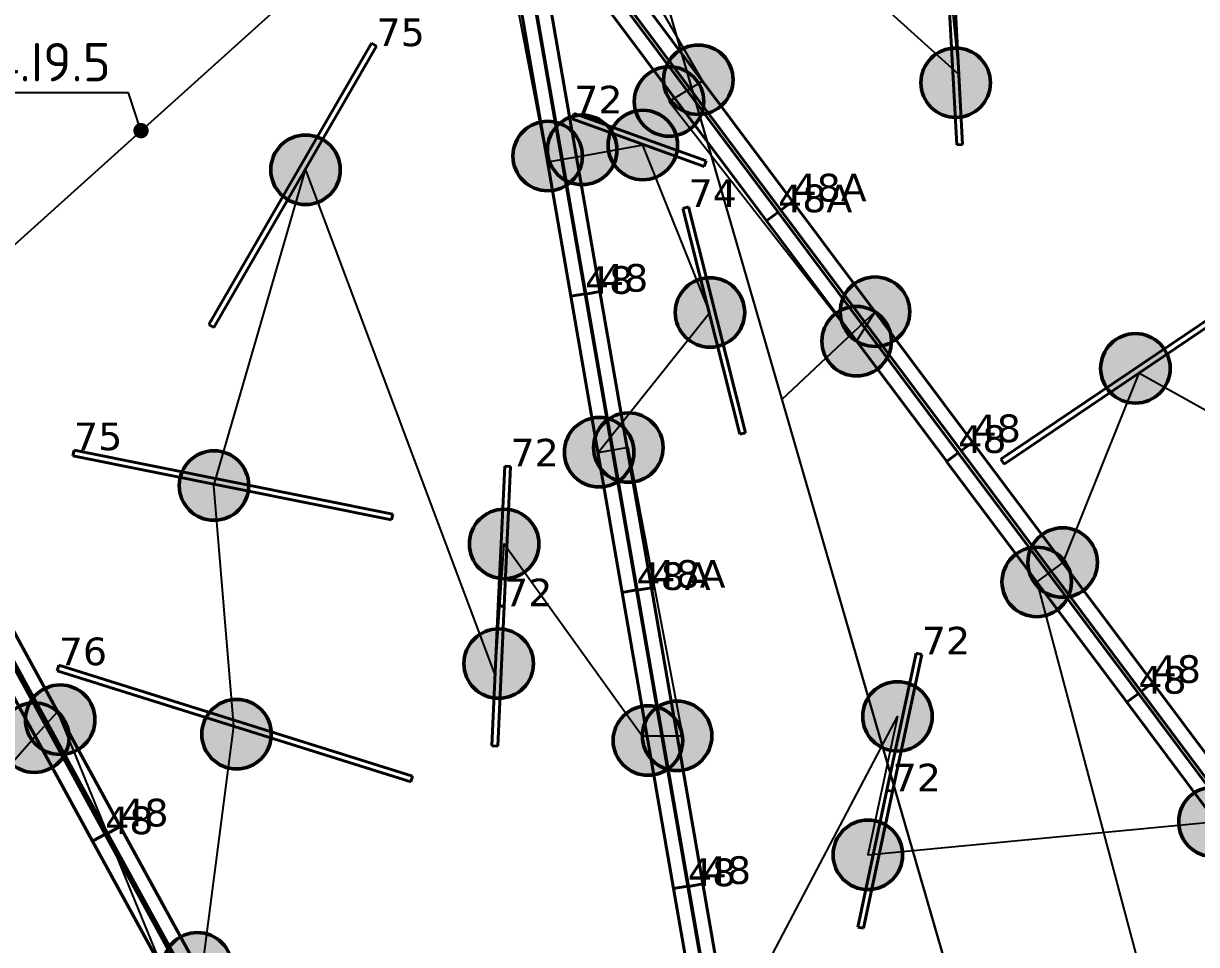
# Model space of a CAD drawing. Header units: millimetres. Extents: x -243740 to 150609, y -473655 to -165121.
# Drawn here: x 13362 to 20998, y -332761 to -326761 of the extents above; entities that cross this region are included whole.
import ezdxf
from ezdxf import colors
from ezdxf.entities.mleader import LeaderData, LeaderLine
from ezdxf.math import Vec2, Vec3

# ---------------------------------------------------------------- set-up
doc = ezdxf.new("R2010")
doc.units = ezdxf.units.MM
for name, color, linetype in [('_HMI', 6, 'Continuous'), ('_Гр.ЩД-1C.10.4.I9.2', 6, 'Continuous'), ('_Гр.ЩД-1C.10.4.I9.4', 6, 'Continuous'), ('_Гр.ЩД-1C.10.4.I9.5', 6, 'Continuous'), ('_Гр.ЩД-1C.10.4.I9.7', 6, 'Continuous'), ('_Гр.ЩД-1C.10.4.I9.8', 6, 'Continuous')]:
    doc.layers.add(name, color=color, linetype=linetype)
for name, color, linetype, lineweight in [('_освещение_dali', 3, 'Continuous', 50), ('DLX_FL1_LUM 122', 1, 'Continuous', 40), ('DLX_FL1_LUM 222', 5, 'Continuous', 40), ('DLX_LUM 12', 5, 'Continuous', 40), ('DLX_LUM 14', 5, 'Continuous', 40), ('DLX_LUM 17', 5, 'Continuous', 40), ('DLX_LUM 9', 5, 'Continuous', 40)]:
    doc.layers.add(name, color=color, linetype=linetype, lineweight=lineweight)
doc.styles.add('ISOCPEUR', font='isocpeur.ttf')
doc.styles.add('TableTextStyle', font='')
doc.styles.get('TableTextStyle').set_extended_font_data('VERDANA.TTF')
doc.linetypes.add('Truba', pattern='A,3e-05,[4,MSH_7,S=1,R=0,X=0,Y=0],-3.022072', length=3.022102)

# ---------------------------------------------------------------- blocks, each defined once
blk = doc.blocks.new('A$Caabd1818')
at = {"layer": 'DLX_FL1_LUM 122'}
for points in [[(14323.2, 69545.2, 0), (14398.5, 69601.5, 0)], [(14398.5, 69601.5, 0), (14323.2, 69545.2, 0)], [(14398.5, 69601.5, 0), (14323.2, 69545.2, 0)], [(14323.2, 69545.2, 0), (14398.5, 69601.5, 0)], [(14398.5, 69601.5, 0), (14398.5, 69601.5, 0)], [(14398.5, 69601.5, 0), (15570.9, 68033.4, 0)], [(15570.9, 68033.4, 0), (14398.5, 69601.5, 0)], [(14398.5, 69601.5, 0), (14398.5, 69601.5, 0)], [(15570.9, 68033.4, 0), (14398.5, 69601.5, 0)], [(14398.5, 69601.5, 0), (15570.9, 68033.4, 0)], [(14229.5, 69475.2, 0), (14304.7, 69531.5, 0)], [(14304.7, 69531.5, 0), (14229.5, 69475.2, 0)], [(14304.7, 69531.5, 0), (14229.5, 69475.2, 0)], [(14229.5, 69475.2, 0), (14304.7, 69531.5, 0)], [(14304.7, 69531.5, 0), (14304.7, 69531.5, 0)], [(14304.7, 69531.5, 0), (15477.2, 67963.3, 0)], [(15477.2, 67963.3, 0), (14304.7, 69531.5, 0)], [(14304.7, 69531.5, 0), (14304.7, 69531.5, 0)], [(15477.2, 67963.3, 0), (14304.7, 69531.5, 0)], [(14304.7, 69531.5, 0), (15477.2, 67963.3, 0)], [(15495.6, 67977.1, 0), (14323.2, 69545.2, 0)], [(14323.2, 69545.2, 0), (14323.2, 69545.2, 0)], [(14323.2, 69545.2, 0), (15495.6, 67977.1, 0)], [(14323.2, 69545.2, 0), (14323.2, 69545.2, 0)], [(14323.2, 69545.2, 0), (15495.6, 67977.1, 0)], [(15495.6, 67977.1, 0), (14323.2, 69545.2, 0)], [(15401.9, 67907, 0), (14229.5, 69475.2, 0)], [(14229.5, 69475.2, 0), (14229.5, 69475.2, 0)], [(14229.5, 69475.2, 0), (15401.9, 67907, 0)], [(14229.5, 69475.2, 0), (14229.5, 69475.2, 0)], [(14229.5, 69475.2, 0), (15401.9, 67907, 0)], [(15401.9, 67907, 0), (14229.5, 69475.2, 0)], [(15477.2, 67963.3, 0), (15401.9, 67907, 0)], [(15401.9, 67907, 0), (15477.2, 67963.3, 0)], [(15401.9, 67907, 0), (15477.2, 67963.3, 0)], [(15477.2, 67963.3, 0), (15401.9, 67907, 0)], [(15477.2, 67963.3, 0), (15477.2, 67963.3, 0)], [(15477.2, 67963.3, 0), (15477.2, 67963.3, 0)], [(15570.9, 68033.4, 0), (15495.6, 67977.1, 0)], [(15495.6, 67977.1, 0), (15570.9, 68033.4, 0)], [(15495.6, 67977.1, 0), (15570.9, 68033.4, 0)], [(15570.9, 68033.4, 0), (15495.6, 67977.1, 0)], [(15495.6, 67977.1, 0), (15495.6, 67977.1, 0)], [(15495.6, 67977.1, 0), (15495.6, 67977.1, 0)], [(15570.9, 68033.4, 0), (15570.9, 68033.4, 0)], [(15570.9, 68033.4, 0), (15570.9, 68033.4, 0)], [(15401.9, 67907, 0), (15401.9, 67907, 0)], [(15401.9, 67907, 0), (15401.9, 67907, 0)], [(13289.8, 67054.6, 0), (13382.4, 67070.7, 0)], [(13382.4, 67070.7, 0), (13289.8, 67054.6, 0)], [(13382.4, 67070.7, 0), (13289.8, 67054.6, 0)], [(13289.8, 67054.6, 0), (13382.4, 67070.7, 0)], [(13624.6, 65125.5, 0), (13289.8, 67054.6, 0)], [(13289.8, 67054.6, 0), (13289.8, 67054.6, 0)], [(13289.8, 67054.6, 0), (13624.6, 65125.5, 0)], [(13289.8, 67054.6, 0), (13289.8, 67054.6, 0)], [(13289.8, 67054.6, 0), (13624.6, 65125.5, 0)], [(13624.6, 65125.5, 0), (13289.8, 67054.6, 0)], [(13382.4, 67070.7, 0), (13382.4, 67070.7, 0)], [(13382.4, 67070.7, 0), (13717.2, 65141.5, 0)], [(13717.2, 65141.5, 0), (13382.4, 67070.7, 0)], [(13382.4, 67070.7, 0), (13382.4, 67070.7, 0)], [(13717.2, 65141.5, 0), (13382.4, 67070.7, 0)], [(13382.4, 67070.7, 0), (13717.2, 65141.5, 0)], [(13387.1, 67068.8, 0), (13479.8, 67084.9, 0)], [(13479.8, 67084.9, 0), (13387.1, 67068.8, 0)], [(13479.8, 67084.9, 0), (13387.1, 67068.8, 0)], [(13387.1, 67068.8, 0), (13479.8, 67084.9, 0)], [(13721.9, 65139.6, 0), (13387.1, 67068.8, 0)], [(13387.1, 67068.8, 0), (13387.1, 67068.8, 0)], [(13387.1, 67068.8, 0), (13721.9, 65139.6, 0)], [(13387.1, 67068.8, 0), (13387.1, 67068.8, 0)], [(13387.1, 67068.8, 0), (13721.9, 65139.6, 0)], [(13721.9, 65139.6, 0), (13387.1, 67068.8, 0)], [(13479.8, 67084.9, 0), (13479.8, 67084.9, 0)], [(13479.8, 67084.9, 0), (13814.5, 65155.7, 0)], [(13814.5, 65155.7, 0), (13479.8, 67084.9, 0)], [(13479.8, 67084.9, 0), (13479.8, 67084.9, 0)], [(13814.5, 65155.7, 0), (13479.8, 67084.9, 0)], [(13479.8, 67084.9, 0), (13814.5, 65155.7, 0)], [(13717.2, 65141.5, 0), (13624.6, 65125.5, 0)], [(13624.6, 65125.5, 0), (13717.2, 65141.5, 0)], [(13624.6, 65125.5, 0), (13717.2, 65141.5, 0)], [(13717.2, 65141.5, 0), (13624.6, 65125.5, 0)], [(13717.2, 65141.5, 0), (13717.2, 65141.5, 0)], [(13717.2, 65141.5, 0), (13717.2, 65141.5, 0)], [(13814.5, 65155.7, 0), (13721.9, 65139.6, 0)], [(13721.9, 65139.6, 0), (13814.5, 65155.7, 0)], [(13721.9, 65139.6, 0), (13814.5, 65155.7, 0)], [(13814.5, 65155.7, 0), (13721.9, 65139.6, 0)], [(13721.9, 65139.6, 0), (13721.9, 65139.6, 0)], [(13721.9, 65139.6, 0), (13721.9, 65139.6, 0)], [(13814.5, 65155.7, 0), (13814.5, 65155.7, 0)], [(13814.5, 65155.7, 0), (13814.5, 65155.7, 0)], [(13624.6, 65125.5, 0), (13624.6, 65125.5, 0)], [(13624.6, 65125.5, 0), (13624.6, 65125.5, 0)]]:
    blk.add_polyline3d(points, dxfattribs=at)
at = {"layer": 'DLX_FL1_LUM 222'}
for points in [[(13226.1, 71169.6, 0), (14398.5, 69601.4, 0)], [(14398.5, 69601.4, 0), (13226.1, 71169.6, 0)], [(14398.5, 69601.4, 0), (13226.1, 71169.6, 0)], [(13226.1, 71169.6, 0), (14398.5, 69601.4, 0)], [(13132.3, 71099.5, 0), (14304.8, 69531.4, 0)], [(14304.8, 69531.4, 0), (13132.3, 71099.5, 0)], [(14304.8, 69531.4, 0), (13132.3, 71099.5, 0)], [(13132.3, 71099.5, 0), (14304.8, 69531.4, 0)], [(14323.3, 69545.1, 0), (13150.8, 71113.3, 0)], [(13150.8, 71113.3, 0), (14323.3, 69545.1, 0)], [(13150.8, 71113.3, 0), (14323.3, 69545.1, 0)], [(14323.3, 69545.1, 0), (13150.8, 71113.3, 0)], [(14229.5, 69475.1, 0), (13057.1, 71043.2, 0)], [(13057.1, 71043.2, 0), (14229.5, 69475.1, 0)], [(13057.1, 71043.2, 0), (14229.5, 69475.1, 0)], [(14229.5, 69475.1, 0), (13057.1, 71043.2, 0)], [(12810.3, 70942.9, 0), (13145, 69013.8, 0)], [(13145, 69013.8, 0), (12810.3, 70942.9, 0)], [(13145, 69013.8, 0), (12810.3, 70942.9, 0)], [(12810.3, 70942.9, 0), (13145, 69013.8, 0)], [(12955.1, 68983.5, 0), (12620.3, 70912.7, 0)], [(12620.3, 70912.7, 0), (12955.1, 68983.5, 0)], [(12620.3, 70912.7, 0), (12955.1, 68983.5, 0)], [(12955.1, 68983.5, 0), (12620.3, 70912.7, 0)], [(12712.9, 70928.8, 0), (13047.7, 68999.6, 0)], [(13047.7, 68999.6, 0), (12712.9, 70928.8, 0)], [(13047.7, 68999.6, 0), (12712.9, 70928.8, 0)], [(12712.9, 70928.8, 0), (13047.7, 68999.6, 0)], [(13052.4, 68997.7, 0), (12717.6, 70926.9, 0)], [(12717.6, 70926.9, 0), (13052.4, 68997.7, 0)], [(12717.6, 70926.9, 0), (13052.4, 68997.7, 0)], [(13052.4, 68997.7, 0), (12717.6, 70926.9, 0)], [(14398.5, 69601.4, 0), (14323.3, 69545.1, 0)], [(14323.3, 69545.1, 0), (14398.5, 69601.4, 0)], [(14323.3, 69545.1, 0), (14398.5, 69601.4, 0)], [(14398.5, 69601.4, 0), (14323.3, 69545.1, 0)], [(14398.5, 69601.4, 0), (14398.5, 69601.4, 0)], [(14398.5, 69601.4, 0), (14398.5, 69601.4, 0)], [(14304.8, 69531.4, 0), (14229.5, 69475.1, 0)], [(14229.5, 69475.1, 0), (14304.8, 69531.4, 0)], [(14229.5, 69475.1, 0), (14304.8, 69531.4, 0)], [(14304.8, 69531.4, 0), (14229.5, 69475.1, 0)], [(14304.8, 69531.4, 0), (14304.8, 69531.4, 0)], [(14304.8, 69531.4, 0), (14304.8, 69531.4, 0)], [(14323.3, 69545.1, 0), (14323.3, 69545.1, 0)], [(14323.3, 69545.1, 0), (14323.3, 69545.1, 0)], [(14229.5, 69475.1, 0), (14229.5, 69475.1, 0)], [(14229.5, 69475.1, 0), (14229.5, 69475.1, 0)], [(12955, 68983.7, 0), (13047.7, 68999.7, 0)], [(13047.7, 68999.7, 0), (12955, 68983.7, 0)], [(13047.7, 68999.7, 0), (12955, 68983.7, 0)], [(12955, 68983.7, 0), (13047.7, 68999.7, 0)], [(13289.8, 67054.5, 0), (12955, 68983.7, 0)], [(12955, 68983.7, 0), (12955, 68983.7, 0)], [(12955, 68983.7, 0), (13289.8, 67054.5, 0)], [(12955, 68983.7, 0), (12955, 68983.7, 0)], [(12955, 68983.7, 0), (13289.8, 67054.5, 0)], [(13289.8, 67054.5, 0), (12955, 68983.7, 0)], [(13047.7, 68999.6, 0), (12955.1, 68983.5, 0)], [(12955.1, 68983.5, 0), (13047.7, 68999.6, 0)], [(12955.1, 68983.5, 0), (13047.7, 68999.6, 0)], [(13047.7, 68999.6, 0), (12955.1, 68983.5, 0)], [(12955.1, 68983.5, 0), (12955.1, 68983.5, 0)], [(12955.1, 68983.5, 0), (12955.1, 68983.5, 0)], [(13047.7, 68999.7, 0), (13047.7, 68999.7, 0)], [(13047.7, 68999.7, 0), (13382.4, 67070.6, 0)], [(13382.4, 67070.6, 0), (13047.7, 68999.7, 0)], [(13047.7, 68999.7, 0), (13047.7, 68999.7, 0)], [(13382.4, 67070.6, 0), (13047.7, 68999.7, 0)], [(13047.7, 68999.7, 0), (13382.4, 67070.6, 0)], [(13047.7, 68999.6, 0), (13047.7, 68999.6, 0)], [(13047.7, 68999.6, 0), (13047.7, 68999.6, 0)], [(13052.4, 68997.8, 0), (13145, 69013.9, 0)], [(13145, 69013.9, 0), (13052.4, 68997.8, 0)], [(13145, 69013.9, 0), (13052.4, 68997.8, 0)], [(13052.4, 68997.8, 0), (13145, 69013.9, 0)], [(13145, 69013.8, 0), (13052.4, 68997.7, 0)], [(13052.4, 68997.7, 0), (13145, 69013.8, 0)], [(13052.4, 68997.7, 0), (13145, 69013.8, 0)], [(13145, 69013.8, 0), (13052.4, 68997.7, 0)], [(13387.2, 67068.7, 0), (13052.4, 68997.8, 0)], [(13052.4, 68997.8, 0), (13052.4, 68997.8, 0)], [(13052.4, 68997.8, 0), (13387.2, 67068.7, 0)], [(13052.4, 68997.8, 0), (13052.4, 68997.8, 0)], [(13052.4, 68997.8, 0), (13387.2, 67068.7, 0)], [(13387.2, 67068.7, 0), (13052.4, 68997.8, 0)], [(13052.4, 68997.7, 0), (13052.4, 68997.7, 0)], [(13052.4, 68997.7, 0), (13052.4, 68997.7, 0)], [(13145, 69013.9, 0), (13145, 69013.9, 0)], [(13145, 69013.9, 0), (13479.8, 67084.7, 0)], [(13479.8, 67084.7, 0), (13145, 69013.9, 0)], [(13145, 69013.9, 0), (13145, 69013.9, 0)], [(13479.8, 67084.7, 0), (13145, 69013.9, 0)], [(13145, 69013.9, 0), (13479.8, 67084.7, 0)], [(13145, 69013.8, 0), (13145, 69013.8, 0)], [(13145, 69013.8, 0), (13145, 69013.8, 0)], [(15401.8, 67907.2, 0), (15477.1, 67963.5, 0)], [(15477.1, 67963.5, 0), (15401.8, 67907.2, 0)], [(15477.1, 67963.5, 0), (15401.8, 67907.2, 0)], [(15401.8, 67907.2, 0), (15477.1, 67963.5, 0)], [(15477.1, 67963.5, 0), (15477.1, 67963.5, 0)], [(15477.1, 67963.5, 0), (16649.6, 66395.3, 0)], [(16649.6, 66395.3, 0), (15477.1, 67963.5, 0)], [(15477.1, 67963.5, 0), (15477.1, 67963.5, 0)], [(16649.6, 66395.3, 0), (15477.1, 67963.5, 0)], [(15477.1, 67963.5, 0), (16649.6, 66395.3, 0)], [(15495.6, 67977.2, 0), (15570.9, 68033.5, 0)], [(15570.9, 68033.5, 0), (15495.6, 67977.2, 0)], [(15570.9, 68033.5, 0), (15495.6, 67977.2, 0)], [(15495.6, 67977.2, 0), (15570.9, 68033.5, 0)], [(16668, 66409.1, 0), (15495.6, 67977.2, 0)], [(15495.6, 67977.2, 0), (15495.6, 67977.2, 0)], [(15495.6, 67977.2, 0), (16668, 66409.1, 0)], [(15495.6, 67977.2, 0), (15495.6, 67977.2, 0)], [(15495.6, 67977.2, 0), (16668, 66409.1, 0)], [(16668, 66409.1, 0), (15495.6, 67977.2, 0)], [(15570.9, 68033.5, 0), (15570.9, 68033.5, 0)], [(15570.9, 68033.5, 0), (16743.3, 66465.4, 0)], [(16743.3, 66465.4, 0), (15570.9, 68033.5, 0)], [(15570.9, 68033.5, 0), (15570.9, 68033.5, 0)], [(16743.3, 66465.4, 0), (15570.9, 68033.5, 0)], [(15570.9, 68033.5, 0), (16743.3, 66465.4, 0)], [(16574.3, 66339, 0), (15401.8, 67907.2, 0)], [(15401.8, 67907.2, 0), (15401.8, 67907.2, 0)], [(15401.8, 67907.2, 0), (16574.3, 66339, 0)], [(15401.8, 67907.2, 0), (15401.8, 67907.2, 0)], [(15401.8, 67907.2, 0), (16574.3, 66339, 0)], [(16574.3, 66339, 0), (15401.8, 67907.2, 0)], [(8985.5, 67198.1, 0), (9924.5, 65480, 0)], [(9924.5, 65480, 0), (8985.5, 67198.1, 0)], [(9924.5, 65480, 0), (8985.5, 67198.1, 0)], [(8985.5, 67198.1, 0), (9924.5, 65480, 0)], [(9940.1, 65485.2, 0), (9001.1, 67203.3, 0)], [(9001.1, 67203.3, 0), (9940.1, 65485.2, 0)], [(9001.1, 67203.3, 0), (9940.1, 65485.2, 0)], [(9940.1, 65485.2, 0), (9001.1, 67203.3, 0)], [(9083.6, 67248.4, 0), (10022.6, 65530.3, 0)], [(10022.6, 65530.3, 0), (9083.6, 67248.4, 0)], [(10022.6, 65530.3, 0), (9083.6, 67248.4, 0)], [(9083.6, 67248.4, 0), (10022.6, 65530.3, 0)], [(9842, 65434.9, 0), (8903, 67153, 0)], [(8903, 67153, 0), (9842, 65434.9, 0)], [(8903, 67153, 0), (9842, 65434.9, 0)], [(9842, 65434.9, 0), (8903, 67153, 0)], [(13382.4, 67070.6, 0), (13289.8, 67054.5, 0)], [(13289.8, 67054.5, 0), (13382.4, 67070.6, 0)], [(13289.8, 67054.5, 0), (13382.4, 67070.6, 0)], [(13382.4, 67070.6, 0), (13289.8, 67054.5, 0)], [(13289.8, 67054.5, 0), (13289.8, 67054.5, 0)], [(13289.8, 67054.5, 0), (13289.8, 67054.5, 0)], [(13382.4, 67070.6, 0), (13382.4, 67070.6, 0)], [(13382.4, 67070.6, 0), (13382.4, 67070.6, 0)], [(13479.8, 67084.7, 0), (13387.2, 67068.7, 0)], [(13387.2, 67068.7, 0), (13479.8, 67084.7, 0)], [(13387.2, 67068.7, 0), (13479.8, 67084.7, 0)], [(13479.8, 67084.7, 0), (13387.2, 67068.7, 0)], [(13387.2, 67068.7, 0), (13387.2, 67068.7, 0)], [(13387.2, 67068.7, 0), (13387.2, 67068.7, 0)], [(13479.8, 67084.7, 0), (13479.8, 67084.7, 0)], [(13479.8, 67084.7, 0), (13479.8, 67084.7, 0)], [(16668, 66409.2, 0), (16743.2, 66465.5, 0)], [(16743.2, 66465.5, 0), (16668, 66409.2, 0)], [(16743.2, 66465.5, 0), (16668, 66409.2, 0)], [(16668, 66409.2, 0), (16743.2, 66465.5, 0)], [(16743.3, 66465.4, 0), (16668, 66409.1, 0)], [(16668, 66409.1, 0), (16743.3, 66465.4, 0)], [(16668, 66409.1, 0), (16743.3, 66465.4, 0)], [(16743.3, 66465.4, 0), (16668, 66409.1, 0)], [(16743.2, 66465.5, 0), (16743.2, 66465.5, 0)], [(16743.2, 66465.5, 0), (17915.7, 64897.3, 0)], [(17915.7, 64897.3, 0), (16743.2, 66465.5, 0)], [(16743.2, 66465.5, 0), (16743.2, 66465.5, 0)], [(17915.7, 64897.3, 0), (16743.2, 66465.5, 0)], [(16743.2, 66465.5, 0), (17915.7, 64897.3, 0)], [(16743.3, 66465.4, 0), (16743.3, 66465.4, 0)], [(16743.3, 66465.4, 0), (16743.3, 66465.4, 0)], [(16574.2, 66339.1, 0), (16649.5, 66395.4, 0)], [(16649.5, 66395.4, 0), (16574.2, 66339.1, 0)], [(16649.5, 66395.4, 0), (16574.2, 66339.1, 0)], [(16574.2, 66339.1, 0), (16649.5, 66395.4, 0)], [(16649.6, 66395.3, 0), (16574.3, 66339, 0)], [(16574.3, 66339, 0), (16649.6, 66395.3, 0)], [(16574.3, 66339, 0), (16649.6, 66395.3, 0)], [(16649.6, 66395.3, 0), (16574.3, 66339, 0)], [(16649.5, 66395.4, 0), (16649.5, 66395.4, 0)], [(16649.5, 66395.4, 0), (17822, 64827.3, 0)], [(17822, 64827.3, 0), (16649.5, 66395.4, 0)], [(16649.5, 66395.4, 0), (16649.5, 66395.4, 0)], [(17822, 64827.3, 0), (16649.5, 66395.4, 0)], [(16649.5, 66395.4, 0), (17822, 64827.3, 0)], [(16649.6, 66395.3, 0), (16649.6, 66395.3, 0)], [(16649.6, 66395.3, 0), (16649.6, 66395.3, 0)], [(17840.4, 64841, 0), (16668, 66409.2, 0)], [(16668, 66409.2, 0), (16668, 66409.2, 0)], [(16668, 66409.2, 0), (17840.4, 64841, 0)], [(16668, 66409.2, 0), (16668, 66409.2, 0)], [(16668, 66409.2, 0), (17840.4, 64841, 0)], [(17840.4, 64841, 0), (16668, 66409.2, 0)], [(16668, 66409.1, 0), (16668, 66409.1, 0)], [(16668, 66409.1, 0), (16668, 66409.1, 0)], [(17746.7, 64771, 0), (16574.2, 66339.1, 0)], [(16574.2, 66339.1, 0), (16574.2, 66339.1, 0)], [(16574.2, 66339.1, 0), (17746.7, 64771, 0)], [(16574.2, 66339.1, 0), (16574.2, 66339.1, 0)], [(16574.2, 66339.1, 0), (17746.7, 64771, 0)], [(17746.7, 64771, 0), (16574.2, 66339.1, 0)], [(16574.3, 66339, 0), (16574.3, 66339, 0)], [(16574.3, 66339, 0), (16574.3, 66339, 0)], [(9940, 65485.3, 0), (10022.5, 65530.4, 0)], [(10022.5, 65530.4, 0), (9940, 65485.3, 0)], [(10022.5, 65530.4, 0), (9940, 65485.3, 0)], [(9940, 65485.3, 0), (10022.5, 65530.4, 0)], [(10022.6, 65530.3, 0), (9940.1, 65485.2, 0)], [(9940.1, 65485.2, 0), (10022.6, 65530.3, 0)], [(9940.1, 65485.2, 0), (10022.6, 65530.3, 0)], [(10022.6, 65530.3, 0), (9940.1, 65485.2, 0)], [(10022.5, 65530.4, 0), (10022.5, 65530.4, 0)], [(10022.5, 65530.4, 0), (10961.5, 63812.2, 0)], [(10961.5, 63812.2, 0), (10022.5, 65530.4, 0)], [(10022.5, 65530.4, 0), (10022.5, 65530.4, 0)], [(10961.5, 63812.2, 0), (10022.5, 65530.4, 0)], [(10022.5, 65530.4, 0), (10961.5, 63812.2, 0)], [(10022.6, 65530.3, 0), (10022.6, 65530.3, 0)], [(10022.6, 65530.3, 0), (10022.6, 65530.3, 0)], [(9841.9, 65435, 0), (9924.4, 65480.1, 0)], [(9924.4, 65480.1, 0), (9841.9, 65435, 0)], [(9924.4, 65480.1, 0), (9841.9, 65435, 0)], [(9841.9, 65435, 0), (9924.4, 65480.1, 0)], [(9924.5, 65480, 0), (9842, 65434.9, 0)], [(9842, 65434.9, 0), (9924.5, 65480, 0)], [(9842, 65434.9, 0), (9924.5, 65480, 0)], [(9924.5, 65480, 0), (9842, 65434.9, 0)], [(9924.4, 65480.1, 0), (9924.4, 65480.1, 0)], [(9924.4, 65480.1, 0), (10863.4, 63762, 0)], [(10863.4, 63762, 0), (9924.4, 65480.1, 0)], [(9924.4, 65480.1, 0), (9924.4, 65480.1, 0)], [(10863.4, 63762, 0), (9924.4, 65480.1, 0)], [(9924.4, 65480.1, 0), (10863.4, 63762, 0)], [(9924.5, 65480, 0), (9924.5, 65480, 0)], [(9924.5, 65480, 0), (9924.5, 65480, 0)], [(10879, 63767.2, 0), (9940, 65485.3, 0)], [(9940, 65485.3, 0), (9940, 65485.3, 0)], [(9940, 65485.3, 0), (10879, 63767.2, 0)], [(9940, 65485.3, 0), (9940, 65485.3, 0)], [(9940, 65485.3, 0), (10879, 63767.2, 0)], [(10879, 63767.2, 0), (9940, 65485.3, 0)], [(9940.1, 65485.2, 0), (9940.1, 65485.2, 0)], [(9940.1, 65485.2, 0), (9940.1, 65485.2, 0)], [(10781, 63716.9, 0), (9841.9, 65435, 0)], [(9841.9, 65435, 0), (9841.9, 65435, 0)], [(9841.9, 65435, 0), (10781, 63716.9, 0)], [(9841.9, 65435, 0), (9841.9, 65435, 0)], [(9841.9, 65435, 0), (10781, 63716.9, 0)], [(10781, 63716.9, 0), (9841.9, 65435, 0)], [(9842, 65434.9, 0), (9842, 65434.9, 0)], [(9842, 65434.9, 0), (9842, 65434.9, 0)], [(13624.5, 65125.6, 0), (13717.1, 65141.7, 0)], [(13717.1, 65141.7, 0), (13624.5, 65125.6, 0)], [(13717.1, 65141.7, 0), (13624.5, 65125.6, 0)], [(13624.5, 65125.6, 0), (13717.1, 65141.7, 0)], [(13717.1, 65141.7, 0), (13717.1, 65141.7, 0)], [(13717.1, 65141.7, 0), (14051.9, 63212.5, 0)], [(14051.9, 63212.5, 0), (13717.1, 65141.7, 0)], [(13717.1, 65141.7, 0), (13717.1, 65141.7, 0)], [(14051.9, 63212.5, 0), (13717.1, 65141.7, 0)], [(13717.1, 65141.7, 0), (14051.9, 63212.5, 0)], [(13721.9, 65139.8, 0), (13814.5, 65155.9, 0)], [(13814.5, 65155.9, 0), (13721.9, 65139.8, 0)], [(13814.5, 65155.9, 0), (13721.9, 65139.8, 0)], [(13721.9, 65139.8, 0), (13814.5, 65155.9, 0)], [(14056.7, 63210.6, 0), (13721.9, 65139.8, 0)], [(13721.9, 65139.8, 0), (13721.9, 65139.8, 0)], [(13721.9, 65139.8, 0), (14056.7, 63210.6, 0)], [(13721.9, 65139.8, 0), (13721.9, 65139.8, 0)], [(13721.9, 65139.8, 0), (14056.7, 63210.6, 0)], [(14056.7, 63210.6, 0), (13721.9, 65139.8, 0)], [(13814.5, 65155.9, 0), (13814.5, 65155.9, 0)], [(13814.5, 65155.9, 0), (14149.3, 63226.7, 0)], [(14149.3, 63226.7, 0), (13814.5, 65155.9, 0)], [(13814.5, 65155.9, 0), (13814.5, 65155.9, 0)], [(14149.3, 63226.7, 0), (13814.5, 65155.9, 0)], [(13814.5, 65155.9, 0), (14149.3, 63226.7, 0)], [(13959.3, 63196.5, 0), (13624.5, 65125.6, 0)], [(13624.5, 65125.6, 0), (13624.5, 65125.6, 0)], [(13624.5, 65125.6, 0), (13959.3, 63196.5, 0)], [(13624.5, 65125.6, 0), (13624.5, 65125.6, 0)], [(13624.5, 65125.6, 0), (13959.3, 63196.5, 0)], [(13959.3, 63196.5, 0), (13624.5, 65125.6, 0)]]:
    blk.add_polyline3d(points, dxfattribs=at)
at = {"layer": 'DLX_LUM 12'}
for points in [[(13685.4, 69556, 0), (13722.3, 69565.3, 0)], [(13722.3, 69565.3, 0), (13685.4, 69556, 0)], [(13722.3, 69565.3, 0), (13685.4, 69556, 0)], [(13685.4, 69556, 0), (13722.3, 69565.3, 0)], [(13722.3, 69565.3, 0), (13722.3, 69565.3, 0)], [(13722.3, 69565.3, 0), (14093.1, 68095.3, 0)], [(14093.1, 68095.3, 0), (13722.3, 69565.3, 0)], [(13722.3, 69565.3, 0), (13722.3, 69565.3, 0)], [(14093.1, 68095.3, 0), (13722.3, 69565.3, 0)], [(13722.3, 69565.3, 0), (14093.1, 68095.3, 0)], [(14056.3, 68086, 0), (13685.4, 69556, 0)], [(13685.4, 69556, 0), (13685.4, 69556, 0)], [(13685.4, 69556, 0), (14056.3, 68086, 0)], [(13685.4, 69556, 0), (13685.4, 69556, 0)], [(13685.4, 69556, 0), (14056.3, 68086, 0)], [(14056.3, 68086, 0), (13685.4, 69556, 0)], [(14093.1, 68095.3, 0), (14056.3, 68086, 0)], [(14056.3, 68086, 0), (14093.1, 68095.3, 0)], [(14056.3, 68086, 0), (14093.1, 68095.3, 0)], [(14093.1, 68095.3, 0), (14056.3, 68086, 0)], [(14056.3, 68086, 0), (14056.3, 68086, 0)], [(14056.3, 68086, 0), (14056.3, 68086, 0)], [(14093.1, 68095.3, 0), (14093.1, 68095.3, 0)], [(14093.1, 68095.3, 0), (14093.1, 68095.3, 0)]]:
    blk.add_polyline3d(points, dxfattribs=at)
at = {"layer": 'DLX_LUM 14'}
for points in [[(9610.9, 66544.5, 0), (9622.3, 66580.8, 0)], [(9622.3, 66580.8, 0), (9610.9, 66544.5, 0)], [(9622.3, 66580.8, 0), (9610.9, 66544.5, 0)], [(9610.9, 66544.5, 0), (9622.3, 66580.8, 0)], [(11913.7, 65820.6, 0), (9610.9, 66544.5, 0)], [(9610.9, 66544.5, 0), (9610.9, 66544.5, 0)], [(9610.9, 66544.5, 0), (11913.7, 65820.6, 0)], [(9610.9, 66544.5, 0), (9610.9, 66544.5, 0)], [(9610.9, 66544.5, 0), (11913.7, 65820.6, 0)], [(11913.7, 65820.6, 0), (9610.9, 66544.5, 0)], [(9622.3, 66580.8, 0), (9622.3, 66580.8, 0)], [(9622.3, 66580.8, 0), (11925.1, 65856.8, 0)], [(11925.1, 65856.8, 0), (9622.3, 66580.8, 0)], [(9622.3, 66580.8, 0), (9622.3, 66580.8, 0)], [(11925.1, 65856.8, 0), (9622.3, 66580.8, 0)], [(9622.3, 66580.8, 0), (11925.1, 65856.8, 0)], [(11925.1, 65856.8, 0), (11913.7, 65820.6, 0)], [(11913.7, 65820.6, 0), (11925.1, 65856.8, 0)], [(11913.7, 65820.6, 0), (11925.1, 65856.8, 0)], [(11925.1, 65856.8, 0), (11913.7, 65820.6, 0)], [(11925.1, 65856.8, 0), (11925.1, 65856.8, 0)], [(11925.1, 65856.8, 0), (11925.1, 65856.8, 0)], [(11913.7, 65820.6, 0), (11913.7, 65820.6, 0)], [(11913.7, 65820.6, 0), (11913.7, 65820.6, 0)]]:
    blk.add_polyline3d(points, dxfattribs=at)
at = {"layer": 'DLX_LUM 17'}
for points in [[(10599.6, 68799.8, 0), (11658, 70632.1, 0)], [(11658, 70632.1, 0), (10599.6, 68799.8, 0)], [(11658, 70632.1, 0), (10599.6, 68799.8, 0)], [(10599.6, 68799.8, 0), (11658, 70632.1, 0)], [(11658, 70632.1, 0), (11658, 70632.1, 0)], [(11658, 70632.1, 0), (11690.9, 70613.1, 0)], [(11690.9, 70613.1, 0), (11658, 70632.1, 0)], [(11658, 70632.1, 0), (11658, 70632.1, 0)], [(11690.9, 70613.1, 0), (11658, 70632.1, 0)], [(11658, 70632.1, 0), (11690.9, 70613.1, 0)], [(11690.9, 70613.1, 0), (10632.5, 68780.8, 0)], [(10632.5, 68780.8, 0), (11690.9, 70613.1, 0)], [(10632.5, 68780.8, 0), (11690.9, 70613.1, 0)], [(11690.9, 70613.1, 0), (10632.5, 68780.8, 0)], [(11690.9, 70613.1, 0), (11690.9, 70613.1, 0)], [(11690.9, 70613.1, 0), (11690.9, 70613.1, 0)], [(15753.9, 67921.8, 0), (17507.1, 69106.7, 0)], [(17507.1, 69106.7, 0), (15753.9, 67921.8, 0)], [(17507.1, 69106.7, 0), (15753.9, 67921.8, 0)], [(15753.9, 67921.8, 0), (17507.1, 69106.7, 0)], [(17528.4, 69075.2, 0), (15775.2, 67890.3, 0)], [(15775.2, 67890.3, 0), (17528.4, 69075.2, 0)], [(15775.2, 67890.3, 0), (17528.4, 69075.2, 0)], [(17528.4, 69075.2, 0), (15775.2, 67890.3, 0)], [(10599.6, 68799.8, 0), (10599.6, 68799.8, 0)], [(10632.5, 68780.8, 0), (10599.6, 68799.8, 0)], [(10599.6, 68799.8, 0), (10599.6, 68799.8, 0)], [(10599.6, 68799.8, 0), (10632.5, 68780.8, 0)], [(10599.6, 68799.8, 0), (10632.5, 68780.8, 0)], [(10632.5, 68780.8, 0), (10599.6, 68799.8, 0)], [(10632.5, 68780.8, 0), (10632.5, 68780.8, 0)], [(10632.5, 68780.8, 0), (10632.5, 68780.8, 0)], [(9714.3, 67944, 0), (9721.7, 67981.2, 0)], [(9721.7, 67981.2, 0), (9714.3, 67944, 0)], [(9721.7, 67981.2, 0), (9714.3, 67944, 0)], [(9714.3, 67944, 0), (9721.7, 67981.2, 0)], [(9721.7, 67981.2, 0), (9721.7, 67981.2, 0)], [(9721.7, 67981.2, 0), (11796.5, 67565.3, 0)], [(11796.5, 67565.3, 0), (9721.7, 67981.2, 0)], [(9721.7, 67981.2, 0), (9721.7, 67981.2, 0)], [(11796.5, 67565.3, 0), (9721.7, 67981.2, 0)], [(9721.7, 67981.2, 0), (11796.5, 67565.3, 0)], [(11789, 67528, 0), (9714.3, 67944, 0)], [(9714.3, 67944, 0), (9714.3, 67944, 0)], [(9714.3, 67944, 0), (11789, 67528, 0)], [(9714.3, 67944, 0), (9714.3, 67944, 0)], [(9714.3, 67944, 0), (11789, 67528, 0)], [(11789, 67528, 0), (9714.3, 67944, 0)], [(15775.2, 67890.3, 0), (15753.9, 67921.8, 0)], [(15753.9, 67921.8, 0), (15753.9, 67921.8, 0)], [(15753.9, 67921.8, 0), (15775.2, 67890.3, 0)], [(15753.9, 67921.8, 0), (15753.9, 67921.8, 0)], [(15753.9, 67921.8, 0), (15775.2, 67890.3, 0)], [(15775.2, 67890.3, 0), (15753.9, 67921.8, 0)], [(15775.2, 67890.3, 0), (15775.2, 67890.3, 0)], [(15775.2, 67890.3, 0), (15775.2, 67890.3, 0)], [(11796.5, 67565.3, 0), (11789, 67528, 0)], [(11789, 67528, 0), (11796.5, 67565.3, 0)], [(11789, 67528, 0), (11796.5, 67565.3, 0)], [(11796.5, 67565.3, 0), (11789, 67528, 0)], [(11789, 67528, 0), (11789, 67528, 0)], [(11789, 67528, 0), (11789, 67528, 0)], [(11796.5, 67565.3, 0), (11796.5, 67565.3, 0)], [(11796.5, 67565.3, 0), (11796.5, 67565.3, 0)]]:
    blk.add_polyline3d(points, dxfattribs=at)
at = {"layer": 'DLX_LUM 9'}
for points in [[(15467.9, 69970.2, 0), (15418.8, 70880.9, 0)], [(15418.8, 70880.9, 0), (15467.9, 69970.2, 0)], [(15418.8, 70880.9, 0), (15467.9, 69970.2, 0)], [(15467.9, 69970.2, 0), (15418.8, 70880.9, 0)], [(15456.7, 70882.9, 0), (15505.8, 69972.2, 0)], [(15505.8, 69972.2, 0), (15456.7, 70882.9, 0)], [(15505.8, 69972.2, 0), (15456.7, 70882.9, 0)], [(15456.7, 70882.9, 0), (15505.8, 69972.2, 0)], [(12964.9, 70139, 0), (12977.8, 70174.7, 0)], [(12977.8, 70174.7, 0), (12964.9, 70139, 0)], [(12977.8, 70174.7, 0), (12964.9, 70139, 0)], [(12964.9, 70139, 0), (12977.8, 70174.7, 0)], [(12977.8, 70174.7, 0), (12977.8, 70174.7, 0)], [(12977.8, 70174.7, 0), (13835.7, 69865.3, 0)], [(13835.7, 69865.3, 0), (12977.8, 70174.7, 0)], [(12977.8, 70174.7, 0), (12977.8, 70174.7, 0)], [(13835.7, 69865.3, 0), (12977.8, 70174.7, 0)], [(12977.8, 70174.7, 0), (13835.7, 69865.3, 0)], [(13822.8, 69829.6, 0), (12964.9, 70139, 0)], [(12964.9, 70139, 0), (12964.9, 70139, 0)], [(12964.9, 70139, 0), (13822.8, 69829.6, 0)], [(12964.9, 70139, 0), (12964.9, 70139, 0)], [(12964.9, 70139, 0), (13822.8, 69829.6, 0)], [(13822.8, 69829.6, 0), (12964.9, 70139, 0)], [(15505.8, 69972.2, 0), (15467.9, 69970.2, 0)], [(15467.9, 69970.2, 0), (15505.8, 69972.2, 0)], [(15467.9, 69970.2, 0), (15505.8, 69972.2, 0)], [(15505.8, 69972.2, 0), (15467.9, 69970.2, 0)], [(15467.9, 69970.2, 0), (15467.9, 69970.2, 0)], [(15467.9, 69970.2, 0), (15467.9, 69970.2, 0)], [(15505.8, 69972.2, 0), (15505.8, 69972.2, 0)], [(15505.8, 69972.2, 0), (15505.8, 69972.2, 0)], [(13835.7, 69865.3, 0), (13822.8, 69829.6, 0)], [(13822.8, 69829.6, 0), (13835.7, 69865.3, 0)], [(13822.8, 69829.6, 0), (13835.7, 69865.3, 0)], [(13835.7, 69865.3, 0), (13822.8, 69829.6, 0)], [(13822.8, 69829.6, 0), (13822.8, 69829.6, 0)], [(13822.8, 69829.6, 0), (13822.8, 69829.6, 0)], [(13835.7, 69865.3, 0), (13835.7, 69865.3, 0)], [(13835.7, 69865.3, 0), (13835.7, 69865.3, 0)], [(12483.2, 66966, 0), (12524.9, 67877, 0)], [(12524.9, 67877, 0), (12483.2, 66966, 0)], [(12524.9, 67877, 0), (12483.2, 66966, 0)], [(12483.2, 66966, 0), (12524.9, 67877, 0)], [(12562.9, 67875.3, 0), (12521.1, 66964.2, 0)], [(12521.1, 66964.2, 0), (12562.9, 67875.3, 0)], [(12521.1, 66964.2, 0), (12562.9, 67875.3, 0)], [(12562.9, 67875.3, 0), (12521.1, 66964.2, 0)], [(12524.9, 67877, 0), (12524.9, 67877, 0)], [(12524.9, 67877, 0), (12562.9, 67875.3, 0)], [(12562.9, 67875.3, 0), (12524.9, 67877, 0)], [(12524.9, 67877, 0), (12524.9, 67877, 0)], [(12562.9, 67875.3, 0), (12524.9, 67877, 0)], [(12524.9, 67877, 0), (12562.9, 67875.3, 0)], [(12562.9, 67875.3, 0), (12562.9, 67875.3, 0)], [(12562.9, 67875.3, 0), (12562.9, 67875.3, 0)], [(12441.4, 66054.9, 0), (12483.2, 66966, 0)], [(12483.2, 66966, 0), (12441.4, 66054.9, 0)], [(12483.2, 66966, 0), (12441.4, 66054.9, 0)], [(12441.4, 66054.9, 0), (12483.2, 66966, 0)], [(12521.1, 66964.2, 0), (12479.4, 66053.2, 0)], [(12479.4, 66053.2, 0), (12521.1, 66964.2, 0)], [(12479.4, 66053.2, 0), (12521.1, 66964.2, 0)], [(12521.1, 66964.2, 0), (12479.4, 66053.2, 0)], [(12483.2, 66966, 0), (12483.2, 66966, 0)], [(12521.1, 66964.2, 0), (12483.2, 66966, 0)], [(12483.2, 66966, 0), (12483.2, 66966, 0)], [(12483.2, 66966, 0), (12521.1, 66964.2, 0)], [(12483.2, 66966, 0), (12521.1, 66964.2, 0)], [(12521.1, 66964.2, 0), (12483.2, 66966, 0)], [(12483.2, 66966, 0), (12483.2, 66966, 0)], [(12483.2, 66966, 0), (12521.1, 66964.2, 0)], [(12521.1, 66964.2, 0), (12483.2, 66966, 0)], [(12483.2, 66966, 0), (12483.2, 66966, 0)], [(12521.1, 66964.2, 0), (12483.2, 66966, 0)], [(12483.2, 66966, 0), (12521.1, 66964.2, 0)], [(12521.1, 66964.2, 0), (12521.1, 66964.2, 0)], [(12521.1, 66964.2, 0), (12521.1, 66964.2, 0)], [(12521.1, 66964.2, 0), (12521.1, 66964.2, 0)], [(12521.1, 66964.2, 0), (12521.1, 66964.2, 0)], [(15013.1, 65766.7, 0), (15203.3, 66658.6, 0)], [(15203.3, 66658.6, 0), (15013.1, 65766.7, 0)], [(15203.3, 66658.6, 0), (15013.1, 65766.7, 0)], [(15013.1, 65766.7, 0), (15203.3, 66658.6, 0)], [(15240.4, 66650.7, 0), (15050.2, 65758.8, 0)], [(15050.2, 65758.8, 0), (15240.4, 66650.7, 0)], [(15050.2, 65758.8, 0), (15240.4, 66650.7, 0)], [(15240.4, 66650.7, 0), (15050.2, 65758.8, 0)], [(15203.3, 66658.6, 0), (15203.3, 66658.6, 0)], [(15203.3, 66658.6, 0), (15240.4, 66650.7, 0)], [(15240.4, 66650.7, 0), (15203.3, 66658.6, 0)], [(15203.3, 66658.6, 0), (15203.3, 66658.6, 0)], [(15240.4, 66650.7, 0), (15203.3, 66658.6, 0)], [(15203.3, 66658.6, 0), (15240.4, 66650.7, 0)], [(15240.4, 66650.7, 0), (15240.4, 66650.7, 0)], [(15240.4, 66650.7, 0), (15240.4, 66650.7, 0)], [(12441.4, 66054.9, 0), (12441.4, 66054.9, 0)], [(12479.4, 66053.2, 0), (12441.4, 66054.9, 0)], [(12441.4, 66054.9, 0), (12441.4, 66054.9, 0)], [(12441.4, 66054.9, 0), (12479.4, 66053.2, 0)], [(12441.4, 66054.9, 0), (12479.4, 66053.2, 0)], [(12479.4, 66053.2, 0), (12441.4, 66054.9, 0)], [(12479.4, 66053.2, 0), (12479.4, 66053.2, 0)], [(12479.4, 66053.2, 0), (12479.4, 66053.2, 0)], [(14822.8, 64874.7, 0), (15013, 65766.7, 0)], [(15013, 65766.7, 0), (14822.8, 64874.7, 0)], [(15013, 65766.7, 0), (14822.8, 64874.7, 0)], [(14822.8, 64874.7, 0), (15013, 65766.7, 0)], [(15050.2, 65758.8, 0), (14860, 64866.8, 0)], [(14860, 64866.8, 0), (15050.2, 65758.8, 0)], [(14860, 64866.8, 0), (15050.2, 65758.8, 0)], [(15050.2, 65758.8, 0), (14860, 64866.8, 0)], [(15013, 65766.7, 0), (15013, 65766.7, 0)], [(15013, 65766.7, 0), (15050.2, 65758.8, 0)], [(15050.2, 65758.8, 0), (15013, 65766.7, 0)], [(15013, 65766.7, 0), (15013, 65766.7, 0)], [(15050.2, 65758.8, 0), (15013, 65766.7, 0)], [(15013, 65766.7, 0), (15050.2, 65758.8, 0)], [(15013.1, 65766.7, 0), (15013.1, 65766.7, 0)], [(15050.2, 65758.8, 0), (15013.1, 65766.7, 0)], [(15013.1, 65766.7, 0), (15013.1, 65766.7, 0)], [(15013.1, 65766.7, 0), (15050.2, 65758.8, 0)], [(15013.1, 65766.7, 0), (15050.2, 65758.8, 0)], [(15050.2, 65758.8, 0), (15013.1, 65766.7, 0)], [(15050.2, 65758.8, 0), (15050.2, 65758.8, 0)], [(15050.2, 65758.8, 0), (15050.2, 65758.8, 0)], [(15050.2, 65758.8, 0), (15050.2, 65758.8, 0)], [(15050.2, 65758.8, 0), (15050.2, 65758.8, 0)], [(14822.8, 64874.7, 0), (14822.8, 64874.7, 0)], [(14860, 64866.8, 0), (14822.8, 64874.7, 0)], [(14822.8, 64874.7, 0), (14822.8, 64874.7, 0)], [(14822.8, 64874.7, 0), (14860, 64866.8, 0)], [(14822.8, 64874.7, 0), (14860, 64866.8, 0)], [(14860, 64866.8, 0), (14822.8, 64874.7, 0)], [(14860, 64866.8, 0), (14860, 64866.8, 0)], [(14860, 64866.8, 0), (14860, 64866.8, 0)]]:
    blk.add_polyline3d(points, dxfattribs=at)
blk = doc.blocks.new('A$Cab2378fa')
at = {"lineweight": 25, "true_color": 0xfff5f5}
h = blk.add_hatch(color=7, dxfattribs=at)
h.dxf.hatch_style = 1
h.paths.add_polyline_path([(0, 0), (-141.6, -170.3, 0.174923), (3, -222.4, 0.197808), (162.3, -156.8)])
h.paths.add_polyline_path([(-163.2, 157.6), (0, 0), (147.8, 177.8, 0.175398), (3, 230.2, 0.209014)])
at = {"lineweight": 25}
h = blk.add_hatch(color=0, dxfattribs=at)
h.paths.add_polyline_path([(162.3, -156.8, 0.442338), (147.8, 177.8), (0, 0)])
h.paths.add_polyline_path([(-141.6, -170.3), (0, 0), (-163.2, 157.6, 0.430096)])
blk.add_circle((3, 3.9), 226.3)
blk = doc.blocks.new('_Dot')
at = {"color": 0, "linetype": 'ByBlock', "lineweight": -2}
blk.add_line((-0.5, 0), (-1, 0), dxfattribs=at)
at = {"color": 0, "linetype": 'ByBlock', "const_width": 0.5}
blk.add_lwpolyline([(-0.25, 0, 1), (0.25, 0, 1)], format="xyb", close=True, dxfattribs=at)

msp = doc.modelspace()

# ---------------------------------------------------------------- linework, layer by layer
at = {"layer": '_HMI', "ltscale": 100}
for points in [[(21115.5, -318176.2), (19421.1, -316203.3), (15437.2, -319331.6), (34516.1, -385191.2), (27854.6, -386889.7), (28543.9, -389381.8)], [(28853.6, -317410.4), (23724.3, -322462.7), (19327.5, -325280.8), (17345.8, -325919.9), (34500.1, -385195.3), (27827, -386926.9), (28513, -389416.8)]]:
    msp.add_lwpolyline(points, dxfattribs=at)
at = {"layer": '_Гр.ЩД-1C.10.4.I9.2', "ltscale": 100}
msp.add_lwpolyline([(12076.4, -336895.7), (13433.4, -335156.5), (14037, -333629.7), (15220.1, -334663.9), (15352.4, -334480.3), (16936.6, -333641.5), (17761.6, -333360.7), (17956.8, -333360.7), (19051.1, -331274.6), (18858.8, -332176.3), (21108, -331961.5)], dxfattribs=at)
at = {"layer": '_Гр.ЩД-1C.10.4.I9.4', "ltscale": 100}
msp.add_lwpolyline([(21622.9, -329597.9), (20621.5, -329039), (20126.8, -330272.4), (19957.8, -330398.7), (34518.6, -385195.7)], dxfattribs=at)
at = {"layer": '_Гр.ЩД-1C.10.4.I9.5', "ltscale": 100}
for points in [[(21542.5, -325124.6), (20773.7, -325541.8), (20423.4, -326222.7), (19363.9, -326222.7), (19450.9, -327094.2), (16097.5, -324065.2), (15971.3, -324260.7), (15647.6, -323949.3), (15459.8, -324075.7), (15237.2, -326458.9), (13017.2, -328459.6)], [(17108.8, -325970.8), (17782, -327136.3), (17564.5, -327269.3), (18785.4, -328830.7), (18905.4, -328638.8), (18299, -329209.9), (34518.6, -385195.7)], [(12456.9, -332522.2), (13432.7, -331413), (13584.2, -331244.8), (14268.3, -332922.4), (14521.8, -332960.4), (14732, -331339.2), (14602.2, -329770.9), (15198.3, -327714.3), (16432, -331011.3), (16491, -330151.4), (17390.5, -331401.5), (17653.2, -331401.5), (17299.4, -329523.6), (17101.7, -329557.9), (17830.5, -328643.4), (17393.8, -327552.9), (17001, -327624.8), (16773.1, -327664.4), (16509.2, -326283.4)]]:
    msp.add_lwpolyline(points, dxfattribs=at)
at = {"layer": '_Гр.ЩД-1C.10.4.I9.7', "ltscale": 100}
msp.add_lwpolyline([(19774, -315926.1), (15437.2, -319331.6), (34518.6, -385195.7)], dxfattribs=at)
at = {"layer": '_Гр.ЩД-1C.10.4.I9.8', "ltscale": 100}
msp.add_lwpolyline([(23430, -317830), (20739.2, -321085.4), (20552.5, -321833.9), (20309.5, -321833.9), (20101.8, -321863.5), (20000, -322050.4), (16907.4, -324406.4), (34517.5, -385196)], dxfattribs=at)

# ---------------------------------------------------------------- block references
at = {"layer": '_освещение_dali', "color": 5, "ltscale": 100}
for p in [(17751.7, -327131.7), (19427.3, -327151.3), (17561.5, -327273.2), (17390.8, -327556.8), (16771.7, -327628.7), (16996, -327588.4), (15195.3, -327718.2), (17827.5, -328647.3), (20597.2, -329011.5), (17106.4, -329557.8), (17296.4, -329527.5), (14599.2, -329774.8), (16488.1, -330155.3), (20123.8, -330276.3), (19954.8, -330402.6), (16452.3, -330934.5), (13598.5, -331299.9), (19048.1, -331278.6), (14746.3, -331394.3), (13429.7, -331416.9), (21105, -331965.4), (18855.8, -332180.2), (14491.3, -332912.9)]:
    msp.add_blockref('A$Cab2378fa', p, dxfattribs=at)
at = {"layer": '_освещение_dali', "color": 1, "ltscale": 100}
for p in [(18902.4, -328642.7), (18782.4, -328834.6), (17423.9, -331435.6), (17613.9, -331405.4)]:
    msp.add_blockref('A$Cab2378fa', p, dxfattribs=at)
at = {"layer": 'Defpoints', "linetype": 'Truba', "ltscale": 100}
msp.add_blockref('A$Caabd1818', (3969.7, -397521.8), dxfattribs=at)

# ---------------------------------------------------------------- texts
at = {"layer": '_освещение_dali', "color": 53, "true_color": 0xdee26a, "style": 'TableTextStyle'}
for s, p in [('75', (15660.6, -326908.7)), ('72', (16947.5, -327347)), ('74', (17692, -327956.5)), ('48А', (18368.1, -327920.3)), ('48А', (18274.4, -327990.3)), ('48', (17017.3, -328522)), ('48', (17114.7, -328507.9)), ('75', (13691.4, -329540.6)), ('72', (16532.6, -329646.5)), ('48А', (17352.1, -330451.1)), ('48А', (17449.4, -330436.9)), ('72', (16490.8, -330557.5)), ('76', (13591.9, -330941)), ('48', (13992.2, -331991.4)), ('48', (13894.1, -332041.7))]:
    msp.add_text(s, height=180, dxfattribs=at).set_placement(p)
at = {"layer": '_освещение_dali', "color": 40, "true_color": 0xfad238, "style": 'TableTextStyle'}
for p in [(19540.5, -329488.3), (19446.8, -329558.3)]:
    msp.add_text('48', height=180, dxfattribs=at).set_placement(p)
at = {"layer": '_освещение_dali', "color": 21, "true_color": 0xffae59, "style": 'TableTextStyle'}
for s, p in [('72', (19210.1, -330871.1)), ('48', (20712.9, -331056.3)), ('48', (20619.2, -331126.4)), ('72', (19019.9, -331763)), ('48', (17686.8, -332380.1)), ('48', (17784.2, -332365.9))]:
    msp.add_text(s, height=180, dxfattribs=at).set_placement(p)

# ---------------------------------------------------------------- leaders
at = {"layer": '_Гр.ЩД-1C.10.4.I9.5', "ltscale": 100}
ml = msp.add_multileader_mtext('Standard', dxfattribs=at)
ml.set_content('Гр.ЩД-1C.10.4.I9.5', color=256, style='ISOCPEUR')
ml.set_leader_properties()
ml.set_arrow_properties(name='DOT')
ml.build(insert=Vec2(0, 0))
ml.multileader.update_dxf_attribs({"has_dogleg": 0, "text_left_attachment_type": 6, "text_right_attachment_type": 6, "arrow_head_size": 100})
ctx = ml.context
ctx.base_point, ctx.char_height, ctx.arrow_head_size, ctx.landing_gap_size, ctx.plane_origin = Vec3(11070.8, -327213.2), 250, 100, 200, Vec3(96274.8, -198938.5)
ctx.left_attachment, ctx.right_attachment = 6, 6
notes = []
notes.append((ctx, [(1, (1, 1, 0), (14053.8, -327213.2), (-1, 0), 8, [(1, [(14127.2, -327459.2)], 0, [])])]))
ctx.mtext.insert, ctx.mtext.width, ctx.mtext.flow_direction = Vec3(11270.8, -326888.2), 1573.685, 5
for ctx, leaders in notes:
    for number, flags, end, landing, length, lines in leaders:
        leader = LeaderData()
        leader.index, (leader.has_last_leader_line, leader.has_dogleg_vector, leader.attachment_direction) = number, flags
        leader.last_leader_point, leader.dogleg_vector, leader.dogleg_length = Vec3(end), Vec3(landing), length
        for number, points, colour, breaks in lines:
            line = LeaderLine()
            line.index, line.vertices, line.color, line.breaks = number, Vec3.list(points), colors.encode_raw_color(colour), breaks
            leader.lines.append(line)
        ctx.leaders.append(leader)

doc.saveas('drawing.dxf')
